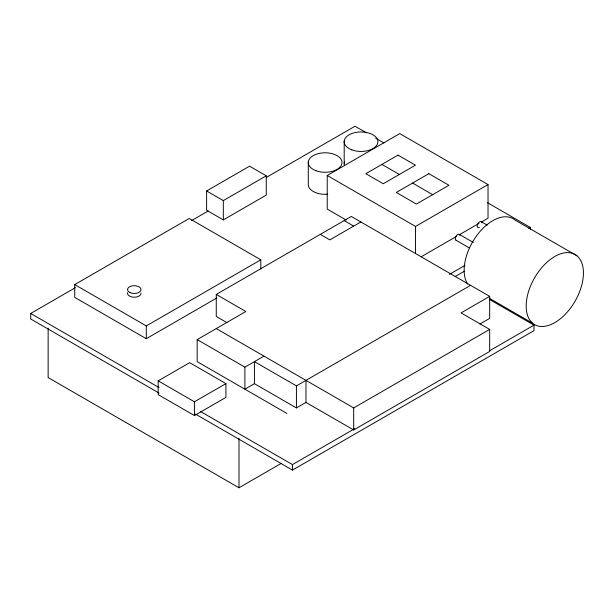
<?xml version="1.0" encoding="UTF-8"?>
<svg xmlns="http://www.w3.org/2000/svg" width="614" height="614" viewBox="0 0 614 614"><rect width="100%" height="100%" fill="white"/><g stroke="black" fill="none" stroke-linecap="round" stroke-linejoin="round"><path stroke-width="0.92" d="M206.619 190.962L249.56 166.171L266.261 175.811L266.261 195.098L223.319 219.889L206.619 210.249L206.619 190.962L223.319 200.609L266.261 175.811M216.826 297.974L146.293 338.698L74.724 297.376L74.724 284.597L189.235 218.477L260.812 259.799L260.812 268.932M159.095 393.098L30.7 318.973L30.7 313.462L75.491 287.605M191.606 220.564L208.2 210.986M266.253 177.469L355.007 126.231L366.596 132.916M346.204 220.042L327.224 209.09L327.224 175.481L399.752 133.606L488.03 184.576L488.03 218.185L481.437 221.992M74.724 284.597L146.293 325.919L260.812 259.799M226.95 322.634L216.266 316.463L216.266 294.428L351.3 216.466L489.673 296.355L489.673 318.39L479.856 324.062M360.84 221.976L329.825 239.882L320.285 234.371M286.884 413.437L197.178 361.646L197.178 339.603L245.846 311.505L216.266 294.428M327.224 175.481L415.501 226.451L488.03 184.576M158.174 380.849L189.665 362.674L225.929 383.604L225.929 397.381L194.438 415.563L158.174 394.625L158.174 380.849L194.438 401.786L225.929 383.604M421.273 256.729L456.716 236.267M459.188 234.84L478.966 223.419M197.178 339.603L244.894 367.149L263.982 356.135M489.673 296.355L461.045 312.887L489.673 329.411L489.673 351.454L353.687 429.961L305.972 402.416L296.424 407.926L254.434 383.681L244.894 389.192L244.894 367.149M449.387 274.381L465.113 265.302M528.846 228.508L530.504 227.548L530.504 229.383M455.181 276.546L464.284 271.288M254.434 383.681L254.434 361.646L296.424 385.884L470.585 285.333M216.266 328.582L353.687 407.926L489.673 329.411M48.138 328.183L48.138 377.579L238.999 487.769L281.25 463.378M200.509 411.503L292.456 464.583L354.708 428.649M490.003 350.533L533.988 325.136L533.988 330.647L292.456 470.094L195.544 414.143M375.699 138.173L383.98 142.955M487.455 202.697L530.504 227.548M576.937 255.785A40.486 23.378 -60 0 0 528.009 293.369A40.486 23.378 -60 0 0 559.477 319.457A40.486 23.378 -60 0 0 576.937 255.785L514.908 219.973A40.486 23.378 -60 0 0 476.763 235.576A40.486 23.378 -60 0 0 467.653 284.082M381.931 164.414L399.338 174.468M481.453 221.823L487.209 225.146M412.585 183.072L432.67 194.669M459.341 234.387L473.333 242.461M455.972 240.227L469.134 247.826M489.673 298.458L532.683 323.286M490.033 299.755L533.988 325.136M344.139 220.595L353.687 226.106M30.7 313.462L159.095 387.587M415.501 226.451L415.501 253.521M353.687 407.926L353.687 429.961M344.193 141.182L344.193 163.217M308.289 162.012L308.289 184.047A16.87 9.74 0 0 0 327.753 194.193M305.972 380.373L305.972 402.416M296.424 385.884L296.424 407.926M292.456 464.583L292.456 470.094M238.999 438.373L238.999 487.769M223.319 200.609L223.319 219.889M194.438 401.786L194.438 415.563M146.293 325.919L146.293 338.698M344.531 165.757A16.87 9.74 0 0 1 344.607 161.536M140.982 293.016A6.746 3.899 0 0 1 133.929 297.23A6.746 3.899 0 0 1 127.612 292.64M481.959 222.828A3.377 1.949 -60 0 0 479.526 221.923A3.377 1.949 -60 0 0 477.231 225.737L477.255 226.443A3.377 1.949 -60 0 0 479.373 227.51M456.463 240.381A3.377 1.949 -60 0 1 456.202 235.96A3.377 1.949 -60 0 1 459.963 235.262M398.018 155.127L365.837 173.701L383.251 183.755L415.432 165.174L398.018 155.127M428.856 173.678L396.306 192.466L416.399 204.063L448.949 185.274L428.856 173.678M315.926 170.692A16.87 9.74 0 0 0 341.983 163.055A16.87 9.74 0 0 0 317.492 153.845A16.87 9.74 0 0 0 315.926 170.692M351.83 149.862A16.87 9.74 0 0 0 377.886 142.225A16.87 9.74 0 0 0 353.403 133.015A16.87 9.74 0 0 0 351.83 149.862M129.892 292.563A6.746 3.899 0 0 0 140.898 290.284A6.746 3.899 0 0 0 131.979 285.924A6.746 3.899 0 0 0 129.892 292.563"/></g></svg>
